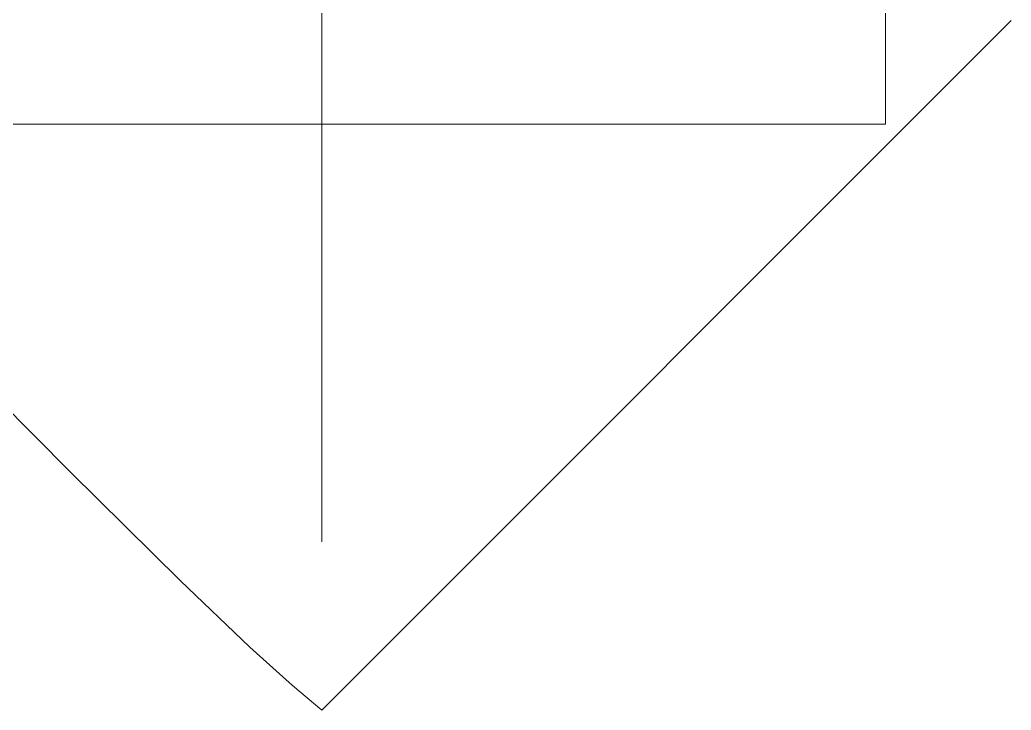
# Model space of a CAD drawing. Header units: inches. Extents: x -4010 to -1814, y 9846 to 12241.
# Drawn here: x -3143.19 to -3124.51, y 9928.15 to 9941.16 of the extents above; entities that cross this region are included whole.
import ezdxf

# ---------------------------------------------------------------- set-up
doc = ezdxf.new("R2010")
doc.units = ezdxf.units.IN
doc.header["$MEASUREMENT"] = 0
for name, color, linetype, lineweight in [('0-1', 7, 'Continuous', 5), ('0-2', 7, 'Continuous', 9), ('A-DETL-GENF-1', 253, 'Continuous', 9), ('A-WALL-1', 7, 'Continuous', 9)]:
    doc.layers.add(name, color=color, linetype=linetype, lineweight=lineweight)

# ---------------------------------------------------------------- blocks, each defined once
blk = doc.blocks.new('switchgrass 26764 - switchgrass 26764-V17-UNIT PLANS - 1ST FLOOR')
at = {"layer": 'A-DETL-GENF-1'}
for p, q in [((-12.991, 5.022), (0, 18.013)), ((0.554, 17.551), (0, 18.013)), ((1.361, 16.826), (0.554, 17.551)), ((2.673, 15.572), (1.361, 16.826)), ((4.741, 13.527), (2.673, 15.572)), ((0, 14.619), (0, 14.839)), ((0, 14.839), (0, 14.423)), ((0, 13.989), (0, 14.619)), ((0, 14.423), (0, 13.91)), ((0, 12.891), (0, 14.115)), ((0, 14.115), (0, 14.099)), ((0, 14.099), (0, 14.054)), ((0, 14.054), (0, 13.99)), ((0, 13.99), (0, 13.912)), ((0, 12.146), (0, 13.989)), ((0, 13.912), (0, 13.83)), ((0, 13.91), (0, 12.047)), ((0, 13.83), (0, 13.75)), ((0, 13.75), (0, 13.681)), ((0, 13.681), (0, 11.943)), ((7.82, 10.426), (4.741, 13.527)), ((0, 13.238), (0, 13.391)), ((0, 13.391), (0, 11.075)), ((0, 13.001), (0, 13.238)), ((0, 12.683), (0, 13.001)), ((0, 11.079), (0, 12.957)), ((0, 12.957), (0, 9.772)), ((0, 11.806), (0, 12.891)), ((0, 11.68), (0, 12.879)), ((0, 12.879), (0, 12.874)), ((0, 12.874), (0, 12.545)), ((0, 12.286), (0, 12.683)), ((0, 11.943), (0, 12.665)), ((0, 12.665), (0, 11.079)), ((0, 12.545), (0, 12.523)), ((0, 12.523), (0, 12.002)), ((0, 11.811), (0, 12.286)), ((0, 11.257), (0, 12.146)), ((0, 12.047), (0, 11.402)), ((0, 12.002), (0, 11.53)), ((0, 7.456), (0, 11.943)), ((0, 11.943), (0, 11.914)), ((0, 11.914), (0, 11.873)), ((0, 11.873), (0, 11.824)), ((0, 11.824), (0, 11.773)), ((0, 11.262), (0, 11.811)), ((0, 10.793), (0, 11.806)), ((0, 11.773), (0, 11.724)), ((0, 11.724), (0, 11.683)), ((0, 11.683), (0, 11.654)), ((0, 10.586), (0, 11.68)), ((0, 11.654), (0, 11.254)), ((0, 11.53), (0, 10.617)), ((0, 11.402), (0, 10.785)), ((0, 10.978), (0, 11.364)), ((0, 11.364), (0, 11.22)), ((0, 11.109), (0, 11.364)), ((0, 11.364), (0, 11.33)), ((0, 11.33), (0, 10.981)), ((0, 10.641), (0, 11.262)), ((0, 10.604), (0, 11.257)), ((0, 11.254), (0, 10.197)), ((0, 11.22), (0, 10.28)), ((0, 9.832), (0, 11.109)), ((0, 11.075), (0, 9.338)), ((0, 10.981), (0, 10.93)), ((0, 9.171), (0, 10.978)), ((0, 10.93), (0, 8.759)), ((0, 9.787), (0, 10.793)), ((0, 10.785), (0, 10.641)), ((0, 10.422), (0, 10.681)), ((0, 10.681), (0, 10.323)), ((0, 10.617), (0, 10.121)), ((0, 10.351), (0, 10.604)), ((0, 9.561), (0, 10.586)), ((0, 10.254), (0, 10.583)), ((0, 10.583), (0, 10.493)), ((0, 10.493), (0, 10.28)), ((0, 9.366), (0, 10.422)), ((0, 10.061), (0, 10.351)), ((0, 10.323), (0, 10.139)), ((0, 10.28), (0, 8.625)), ((0, 10.28), (0, 7.014)), ((0, 8.377), (0, 10.254)), ((0, 10.197), (0, 9.065)), ((0, 10.139), (0, 9.856)), ((0, 10.121), (0, 9.559)), ((0, 9.073), (0, 10.061)), ((0, 9.856), (0, 9.516)), ((0, 9.772), (0, 9.832)), ((0, 7.532), (0, 9.787)), ((0, 8.903), (0, 9.627)), ((0, 9.627), (0, 7.807)), ((0, 8.568), (0, 9.561)), ((0, 9.559), (0, 8.903)), ((0, 9.516), (0, 9.158)), ((0, 9.338), (0, 9.366)), ((0, 8.667), (0, 9.171)), ((0, 9.158), (0, 8.821)), ((0, 7.969), (0, 9.073)), ((0, 9.065), (0, 8.571)), ((0, 8.179), (0, 9.048)), ((0, 9.048), (0, 9.037)), ((0, 9.037), (0, 9.007)), ((0, 9.007), (0, 8.964)), ((0, 8.964), (0, 8.912)), ((0, 8.912), (0, 8.858)), ((0, 8.858), (0, 8.805)), ((0, 8.821), (0, 8.547)), ((0, 8.805), (0, 8.759)), ((0, 8.759), (0, 7.456)), ((0, 8.759), (0, 7.89)), ((0, 8.37), (0, 8.667)), ((0, 8.625), (0, 7.967)), ((0, 8.571), (0, 8.179)), ((0, 7.573), (0, 8.568)), ((0, 8.547), (0, 8.374)), ((0, 7.535), (0, 8.377)), ((0, 8.374), (0, 8.37)), ((0, 6.846), (0, 7.969)), ((0, 7.967), (0, 7.461)), ((0, 7.89), (0, 5.429)), ((0, 7.807), (0, 7.228)), ((0, 6.539), (0, 7.573)), ((0, 7.228), (0, 7.535)), ((0, 6.153), (0, 7.532)), ((0, 7.461), (0, 7.136)), ((0, 7.136), (0, 7.021)), ((0, 7.021), (0, 6.442)), ((0, 7.014), (0, 5.517)), ((0, 5.803), (0, 6.846)), ((0, 5.429), (0, 6.539)), ((0, 6.442), (0, 6.153)), ((0, 4.936), (0, 5.803)), ((0, 3.692), (0, 5.574)), ((0, 5.574), (0, 5.51)), ((0, 5.517), (0, 4.524)), ((0, 5.51), (0, 4.737))]:
    blk.add_line(p, q, dxfattribs=at)
blk = doc.blocks.new('CTR - 1st Phase - Shell_rvt-1-UNIT PLANS - 1ST FLOOR')
at = {"layer": 'A-WALL-1'}
for p, q in [((-3126.874, 9939.189), (-3126.874, 9943.439)), ((-3147.374, 9939.189), (-3143.124, 9939.189)), ((-3126.874, 9939.189), (-3143.124, 9939.189))]:
    blk.add_line(p, q, dxfattribs=at)
at = {"layer": '0-2', "rotation": 180}
blk.add_blockref('switchgrass 26764 - switchgrass 26764-V17-UNIT PLANS - 1ST FLOOR', (-3137.499, 9946.164), dxfattribs=at)

msp = doc.modelspace()

# ---------------------------------------------------------------- block references
at = {"layer": '0-1'}
msp.add_blockref('CTR - 1st Phase - Shell_rvt-1-UNIT PLANS - 1ST FLOOR', (0, 0), dxfattribs=at)

doc.saveas('drawing.dxf')
